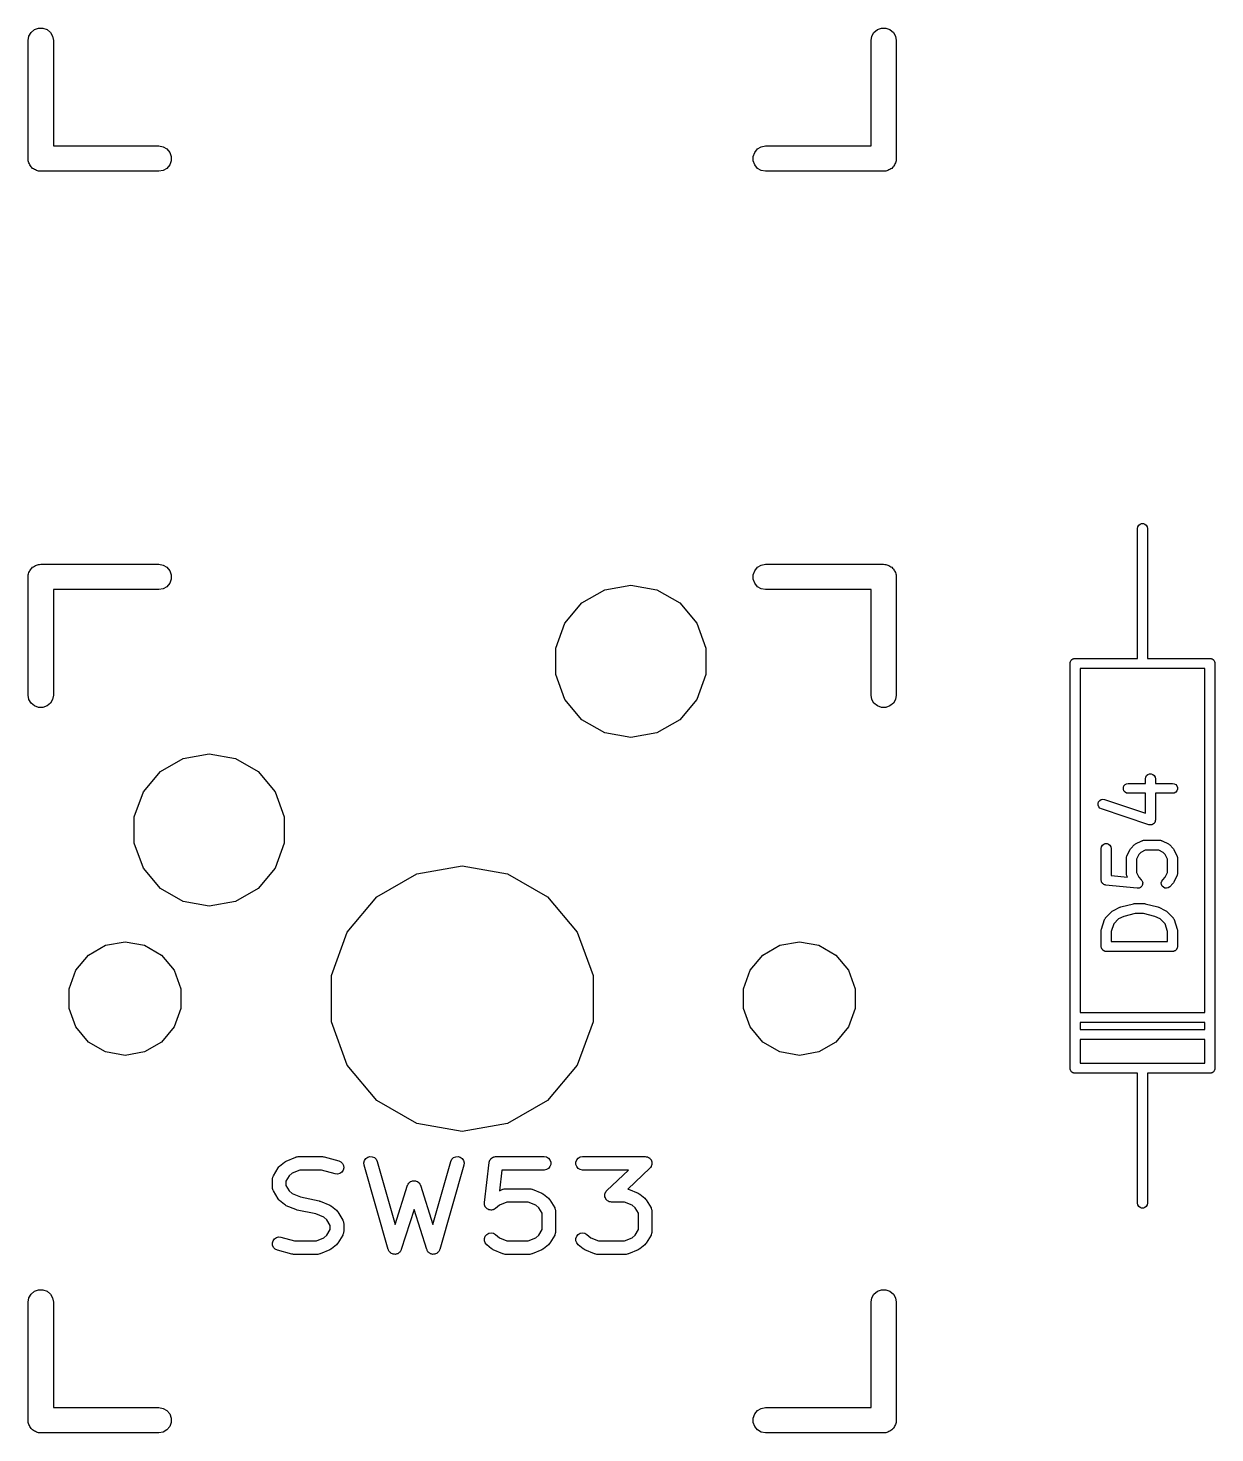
# Model space of a CAD drawing. Extents: x 30 to 168, y -145 to -27.
# Drawn here: x 76.21 to 94.09, y -142.54 to -121.38 of the extents above; entities that cross this region are included whole.
import ezdxf

# ---------------------------------------------------------------- set-up
doc = ezdxf.new("R2010")
doc.units = 0
doc.header["$MEASUREMENT"] = 0
doc.layers.add('BLACK', color=7, linetype='CONTINUOUS')

msp = doc.modelspace()

# ---------------------------------------------------------------- linework, layer by layer
at = {"layer": 'Black'}
for p, q in [((76.2541, -121.45), (76.3047, -121.407)), ((76.3047, -121.407), (76.3669, -121.384)), ((76.3669, -121.384), (76.4331, -121.384)), ((76.4331, -121.384), (76.4952, -121.407)), ((76.4952, -121.407), (76.5459, -121.45)), ((88.9541, -121.45), (89.0048, -121.407)), ((89.0048, -121.407), (89.0669, -121.384)), ((89.0669, -121.384), (89.1331, -121.384)), ((89.1331, -121.384), (89.1953, -121.407)), ((89.1953, -121.407), (89.2459, -121.45)), ((76.2095, -121.572), (76.221, -121.507)), ((76.2095, -123.35), (76.2095, -121.572)), ((76.221, -121.507), (76.2541, -121.45)), ((76.5459, -121.45), (76.579, -121.507)), ((76.579, -121.507), (76.5905, -121.572)), ((76.5905, -121.572), (76.5905, -123.159)), ((88.9095, -121.572), (88.921, -121.507)), ((88.9095, -123.159), (88.9095, -121.572)), ((88.921, -121.507), (88.9541, -121.45)), ((89.2459, -121.45), (89.279, -121.507)), ((89.279, -121.507), (89.2905, -121.572)), ((89.2905, -121.572), (89.2905, -123.35)), ((76.5905, -123.159), (78.178, -123.159)), ((78.178, -123.159), (78.2432, -123.171)), ((78.2432, -123.171), (78.3005, -123.204)), ((78.3005, -123.204), (78.343, -123.255)), ((78.343, -123.255), (78.3656, -123.317)), ((78.3656, -123.317), (78.3656, -123.383)), ((87.1344, -123.317), (87.157, -123.255)), ((87.1344, -123.383), (87.1344, -123.317)), ((87.157, -123.255), (87.1995, -123.204)), ((87.1995, -123.204), (87.2568, -123.171)), ((87.2568, -123.171), (87.322, -123.159)), ((87.322, -123.159), (88.9095, -123.159)), ((76.2124, -123.366), (76.2095, -123.35)), ((76.2124, -123.383), (76.2124, -123.366)), ((76.2181, -123.399), (76.2124, -123.383)), ((76.221, -123.415), (76.2181, -123.399)), ((76.2293, -123.43), (76.221, -123.415)), ((76.235, -123.445), (76.2293, -123.43)), ((76.2457, -123.458), (76.235, -123.445)), ((76.2541, -123.472), (76.2457, -123.458)), ((76.2668, -123.483), (76.2541, -123.472)), ((76.2775, -123.496), (76.2668, -123.483)), ((76.292, -123.504), (76.2775, -123.496)), ((76.3047, -123.515), (76.292, -123.504)), ((76.3204, -123.521), (76.3047, -123.515)), ((76.3348, -123.529), (76.3204, -123.521)), ((76.3513, -123.532), (76.3348, -123.529)), ((76.3669, -123.538), (76.3513, -123.532)), ((76.3836, -123.538), (76.3669, -123.538)), ((76.4, -123.54), (76.3836, -123.538)), ((78.178, -123.54), (76.4, -123.54)), ((78.2432, -123.529), (78.178, -123.54)), ((78.3005, -123.496), (78.2432, -123.529)), ((78.343, -123.445), (78.3005, -123.496)), ((78.3656, -123.383), (78.343, -123.445)), ((87.157, -123.445), (87.1344, -123.383)), ((87.1995, -123.496), (87.157, -123.445)), ((87.2568, -123.529), (87.1995, -123.496)), ((87.322, -123.54), (87.2568, -123.529)), ((89.1, -123.54), (87.322, -123.54)), ((89.1164, -123.538), (89.1, -123.54)), ((89.1331, -123.538), (89.1164, -123.538)), ((89.1487, -123.532), (89.1331, -123.538)), ((89.1652, -123.529), (89.1487, -123.532)), ((89.1796, -123.521), (89.1652, -123.529)), ((89.1953, -123.515), (89.1796, -123.521)), ((89.208, -123.504), (89.1953, -123.515)), ((89.2225, -123.496), (89.208, -123.504)), ((89.2332, -123.483), (89.2225, -123.496)), ((89.2459, -123.472), (89.2332, -123.483)), ((89.2543, -123.458), (89.2459, -123.472)), ((89.265, -123.445), (89.2543, -123.458)), ((89.2707, -123.43), (89.265, -123.445)), ((89.279, -123.415), (89.2707, -123.43)), ((89.2819, -123.399), (89.279, -123.415)), ((89.2876, -123.383), (89.2819, -123.399)), ((89.2905, -123.35), (89.2876, -123.366)), ((89.2876, -123.366), (89.2876, -123.383)), ((92.925, -128.92), (92.9295, -128.894)), ((92.925, -130.19), (92.925, -128.92)), ((92.9295, -128.894), (92.9425, -128.872)), ((92.9425, -128.872), (92.9625, -128.855)), ((92.9625, -128.855), (92.987, -128.846)), ((92.987, -128.846), (93.013, -128.846)), ((93.013, -128.846), (93.0375, -128.855)), ((93.0375, -128.855), (93.0575, -128.872)), ((93.0575, -128.872), (93.0705, -128.894)), ((93.0705, -128.894), (93.075, -128.92)), ((93.075, -128.92), (93.075, -130.19)), ((76.3204, -129.479), (76.3348, -129.471)), ((76.3348, -129.471), (76.3513, -129.468)), ((76.3513, -129.468), (76.3669, -129.462)), ((76.3669, -129.462), (76.3836, -129.462)), ((76.3836, -129.462), (76.4, -129.459)), ((76.4, -129.459), (78.178, -129.459)), ((78.178, -129.459), (78.2432, -129.471)), ((78.2432, -129.471), (78.3005, -129.504)), ((87.1995, -129.504), (87.2568, -129.471)), ((87.2568, -129.471), (87.322, -129.459)), ((87.322, -129.459), (89.1, -129.459)), ((89.1, -129.459), (89.1164, -129.462)), ((89.1164, -129.462), (89.1331, -129.462)), ((89.1331, -129.462), (89.1487, -129.468)), ((89.1487, -129.468), (89.1652, -129.471)), ((89.1652, -129.471), (89.1796, -129.479)), ((76.2095, -129.65), (76.2124, -129.634)), ((76.2095, -131.428), (76.2095, -129.65)), ((76.2124, -129.617), (76.2181, -129.601)), ((76.2124, -129.634), (76.2124, -129.617)), ((76.2181, -129.601), (76.221, -129.585)), ((76.221, -129.585), (76.2293, -129.57)), ((76.2293, -129.57), (76.235, -129.555)), ((76.235, -129.555), (76.2457, -129.542)), ((76.2457, -129.542), (76.2541, -129.528)), ((76.2541, -129.528), (76.2668, -129.517)), ((76.2668, -129.517), (76.2775, -129.504)), ((76.2775, -129.504), (76.292, -129.496)), ((76.292, -129.496), (76.3047, -129.485)), ((76.3047, -129.485), (76.3204, -129.479)), ((78.3005, -129.504), (78.343, -129.555)), ((78.343, -129.555), (78.3656, -129.617)), ((78.3656, -129.683), (78.343, -129.745)), ((78.3656, -129.617), (78.3656, -129.683)), ((87.1344, -129.617), (87.157, -129.555)), ((87.1344, -129.683), (87.1344, -129.617)), ((87.157, -129.745), (87.1344, -129.683)), ((87.157, -129.555), (87.1995, -129.504)), ((89.1796, -129.479), (89.1953, -129.485)), ((89.1953, -129.485), (89.208, -129.496)), ((89.208, -129.496), (89.2225, -129.504)), ((89.2225, -129.504), (89.2332, -129.517)), ((89.2332, -129.517), (89.2459, -129.528)), ((89.2459, -129.528), (89.2543, -129.542)), ((89.2543, -129.542), (89.265, -129.555)), ((89.265, -129.555), (89.2707, -129.57)), ((89.2707, -129.57), (89.279, -129.585)), ((89.279, -129.585), (89.2819, -129.601)), ((89.2819, -129.601), (89.2876, -129.617)), ((89.2876, -129.617), (89.2876, -129.634)), ((89.2876, -129.634), (89.2905, -129.65)), ((89.2905, -129.65), (89.2905, -131.428)), ((78.178, -129.84), (76.5905, -129.84)), ((76.5905, -129.84), (76.5905, -131.428)), ((78.2432, -129.829), (78.178, -129.84)), ((78.3005, -129.796), (78.2432, -129.829)), ((78.343, -129.745), (78.3005, -129.796)), ((84.5525, -130.041), (84.8976, -129.842)), ((84.8976, -129.842), (85.29, -129.773)), ((85.29, -129.773), (85.6824, -129.842)), ((85.6824, -129.842), (86.0275, -130.041)), ((87.1995, -129.796), (87.157, -129.745)), ((87.2568, -129.829), (87.1995, -129.796)), ((87.322, -129.84), (87.2568, -129.829)), ((88.9095, -129.84), (87.322, -129.84)), ((88.9095, -131.428), (88.9095, -129.84)), ((84.2964, -130.346), (84.5525, -130.041)), ((86.0275, -130.041), (86.2836, -130.346)), ((92.925, -130.877), (92.925, -130.19)), ((93.075, -130.19), (93.075, -130.877)), ((84.1601, -130.721), (84.2964, -130.346)), ((86.2836, -130.346), (86.4199, -130.721)), ((84.1601, -131.119), (84.1601, -130.721)), ((86.4199, -130.721), (86.4199, -131.119)), ((91.909, -130.952), (91.9101, -130.946)), ((91.909, -137.048), (91.909, -130.952)), ((91.9101, -130.939), (91.9124, -130.933)), ((91.9101, -130.946), (91.9101, -130.939)), ((91.9124, -130.933), (91.9135, -130.926)), ((91.9135, -130.926), (91.9168, -130.921)), ((91.9168, -130.921), (91.919, -130.915)), ((91.919, -130.915), (91.9233, -130.909)), ((91.9233, -130.909), (91.9265, -130.904)), ((91.9265, -130.904), (91.9316, -130.9)), ((91.9316, -130.9), (91.9358, -130.895)), ((91.9358, -130.895), (91.9415, -130.891)), ((91.9415, -130.891), (91.9465, -130.887)), ((91.9465, -130.887), (91.9527, -130.885)), ((91.9527, -130.885), (91.9583, -130.882)), ((91.9583, -130.882), (91.9648, -130.88)), ((91.9648, -130.88), (91.971, -130.878)), ((91.971, -130.878), (91.9775, -130.878)), ((91.9775, -130.878), (91.984, -130.877)), ((91.984, -130.877), (92.925, -130.877)), ((93.075, -130.877), (94.016, -130.877)), ((94.016, -130.877), (94.0225, -130.878)), ((94.0225, -130.878), (94.029, -130.878)), ((94.029, -130.878), (94.0352, -130.88)), ((94.0352, -130.88), (94.0417, -130.882)), ((94.0417, -130.882), (94.0473, -130.885)), ((94.0473, -130.885), (94.0535, -130.887)), ((94.0535, -130.887), (94.0585, -130.891)), ((94.0585, -130.891), (94.0642, -130.895)), ((94.0642, -130.895), (94.0684, -130.9)), ((94.0684, -130.9), (94.0735, -130.904)), ((94.0735, -130.904), (94.0767, -130.909)), ((94.0767, -130.909), (94.081, -130.915)), ((94.081, -130.915), (94.0832, -130.921)), ((94.0832, -130.921), (94.0865, -130.926)), ((94.0865, -130.926), (94.0876, -130.933)), ((94.0876, -130.933), (94.0899, -130.939)), ((94.0899, -130.939), (94.0899, -130.946)), ((94.0899, -130.946), (94.091, -130.952)), ((94.091, -130.952), (94.091, -137.048)), ((84.2964, -131.494), (84.1601, -131.119)), ((86.4199, -131.119), (86.2836, -131.494)), ((93, -131.027), (92.059, -131.027)), ((92.059, -131.027), (92.059, -136.211)), ((93.941, -131.027), (93, -131.027)), ((93.941, -136.211), (93.941, -131.027)), ((76.221, -131.493), (76.2095, -131.428)), ((76.2541, -131.55), (76.221, -131.493)), ((76.3047, -131.593), (76.2541, -131.55)), ((76.5459, -131.55), (76.4952, -131.593)), ((76.579, -131.493), (76.5459, -131.55)), ((76.5905, -131.428), (76.579, -131.493)), ((84.5525, -131.799), (84.2964, -131.494)), ((86.2836, -131.494), (86.0275, -131.799)), ((88.921, -131.493), (88.9095, -131.428)), ((88.9541, -131.55), (88.921, -131.493)), ((89.0048, -131.593), (88.9541, -131.55)), ((89.2459, -131.55), (89.1953, -131.593)), ((89.279, -131.493), (89.2459, -131.55)), ((89.2905, -131.428), (89.279, -131.493)), ((76.3669, -131.616), (76.3047, -131.593)), ((76.4331, -131.616), (76.3669, -131.616)), ((76.4952, -131.593), (76.4331, -131.616)), ((84.8976, -131.998), (84.5525, -131.799)), ((86.0275, -131.799), (85.6824, -131.998)), ((89.0669, -131.616), (89.0048, -131.593)), ((89.1331, -131.616), (89.0669, -131.616)), ((89.1953, -131.593), (89.1331, -131.616)), ((85.29, -132.067), (84.8976, -131.998)), ((85.6824, -131.998), (85.29, -132.067)), ((78.2025, -132.581), (78.5476, -132.382)), ((78.5476, -132.382), (78.94, -132.313)), ((78.94, -132.313), (79.3324, -132.382)), ((79.3324, -132.382), (79.6775, -132.581)), ((77.9464, -132.886), (78.2025, -132.581)), ((79.6775, -132.581), (79.9336, -132.886)), ((93.0486, -132.665), (93.0616, -132.642)), ((93.0616, -132.642), (93.0815, -132.626)), ((93.0815, -132.626), (93.106, -132.617)), ((93.106, -132.617), (93.1321, -132.617)), ((93.1321, -132.617), (93.1565, -132.626)), ((93.1565, -132.626), (93.1765, -132.642)), ((93.1765, -132.642), (93.1895, -132.665)), ((92.7119, -132.82), (92.7208, -132.796)), ((92.7119, -132.846), (92.7119, -132.82)), ((92.7208, -132.871), (92.7119, -132.846)), ((92.7208, -132.796), (92.7375, -132.776)), ((92.7375, -132.776), (92.7601, -132.763)), ((92.7601, -132.763), (92.7857, -132.758)), ((92.7857, -132.758), (93.044, -132.758)), ((93.044, -132.69), (93.0486, -132.665)), ((93.044, -132.758), (93.044, -132.69)), ((93.1895, -132.665), (93.194, -132.69)), ((93.194, -132.69), (93.194, -132.758)), ((93.194, -132.758), (93.4524, -132.758)), ((93.4524, -132.758), (93.478, -132.763)), ((93.478, -132.763), (93.5006, -132.776)), ((93.5006, -132.776), (93.5173, -132.796)), ((93.5173, -132.796), (93.5262, -132.82)), ((93.5262, -132.846), (93.5173, -132.871)), ((93.5262, -132.82), (93.5262, -132.846)), ((77.8101, -133.261), (77.9464, -132.886)), ((79.9336, -132.886), (80.0699, -133.261)), ((92.3306, -133.06), (92.3388, -133.036)), ((92.3313, -133.086), (92.3306, -133.06)), ((92.3388, -133.036), (92.355, -133.015)), ((92.355, -133.015), (92.3772, -133.002)), ((92.3772, -133.002), (92.4027, -132.996)), ((92.4027, -132.996), (92.4285, -133)), ((92.4285, -133), (93.044, -133.205)), ((92.7375, -132.891), (92.7208, -132.871)), ((92.7601, -132.904), (92.7375, -132.891)), ((92.7857, -132.908), (92.7601, -132.904)), ((93.044, -132.908), (92.7857, -132.908)), ((93.044, -133.205), (93.044, -132.908)), ((93.4524, -132.908), (93.194, -132.908)), ((93.194, -132.908), (93.194, -133.31)), ((93.478, -132.904), (93.4524, -132.908)), ((93.5006, -132.891), (93.478, -132.904)), ((93.5173, -132.871), (93.5006, -132.891)), ((77.8101, -133.659), (77.8101, -133.261)), ((80.0699, -133.261), (80.0699, -133.659)), ((92.3409, -133.111), (92.3313, -133.086)), ((92.3581, -133.13), (92.3409, -133.111)), ((92.381, -133.143), (92.3581, -133.13)), ((93.0953, -133.381), (92.381, -133.143)), ((93.1008, -133.381), (93.0953, -133.381)), ((93.106, -133.383), (93.1008, -133.381)), ((93.1136, -133.383), (93.106, -133.383)), ((93.1211, -133.384), (93.1136, -133.383)), ((93.1265, -133.383), (93.1211, -133.384)), ((93.1321, -133.383), (93.1265, -133.383)), ((93.1392, -133.381), (93.1321, -133.383)), ((93.1466, -133.379), (93.1392, -133.381)), ((93.1513, -133.376), (93.1466, -133.379)), ((93.1565, -133.374), (93.1513, -133.376)), ((93.1624, -133.37), (93.1565, -133.374)), ((93.1688, -133.366), (93.1624, -133.37)), ((93.1723, -133.361), (93.1688, -133.366)), ((93.1765, -133.358), (93.1723, -133.361)), ((93.1803, -133.351), (93.1765, -133.358)), ((93.185, -133.345), (93.1803, -133.351)), ((93.1868, -133.34), (93.185, -133.345)), ((93.1895, -133.335), (93.1868, -133.34)), ((93.1908, -133.328), (93.1895, -133.335)), ((93.1932, -133.321), (93.1908, -133.328)), ((93.194, -133.31), (93.1931, -133.315)), ((93.1931, -133.315), (93.1932, -133.321)), ((77.9464, -134.034), (77.8101, -133.659)), ((80.0699, -133.659), (79.9336, -134.034)), ((92.3819, -133.712), (92.3949, -133.69)), ((92.3949, -133.69), (92.4149, -133.673)), ((92.4149, -133.673), (92.4394, -133.664)), ((92.4394, -133.664), (92.4654, -133.664)), ((92.4654, -133.664), (92.4899, -133.673)), ((92.4899, -133.673), (92.5098, -133.69)), ((92.5098, -133.69), (92.5229, -133.712)), ((92.8279, -133.733), (92.8755, -133.685)), ((92.8755, -133.685), (92.8854, -133.678)), ((92.8854, -133.678), (92.895, -133.671)), ((92.895, -133.671), (92.9903, -133.623)), ((92.9903, -133.623), (92.9944, -133.622)), ((92.9944, -133.622), (92.9982, -133.62)), ((92.9982, -133.62), (93.0068, -133.618)), ((93.0068, -133.618), (93.0152, -133.616)), ((93.0152, -133.616), (93.0196, -133.616)), ((93.0196, -133.616), (93.0238, -133.615)), ((93.0238, -133.615), (93.2619, -133.615)), ((93.2619, -133.615), (93.2662, -133.616)), ((93.2662, -133.616), (93.2705, -133.616)), ((93.2705, -133.616), (93.2789, -133.618)), ((93.2789, -133.618), (93.2876, -133.62)), ((93.2876, -133.62), (93.2913, -133.622)), ((93.2913, -133.622), (93.2954, -133.623)), ((93.2954, -133.623), (93.3907, -133.671)), ((93.3907, -133.671), (93.4003, -133.678)), ((93.4003, -133.678), (93.4102, -133.685)), ((93.4102, -133.685), (93.4578, -133.733)), ((92.3774, -133.738), (92.3819, -133.712)), ((92.3774, -134.214), (92.3774, -133.738)), ((92.5229, -133.712), (92.5274, -133.738)), ((92.5274, -133.738), (92.5274, -134.146)), ((92.7583, -133.881), (92.7591, -133.877)), ((92.7583, -134.119), (92.7583, -133.881)), ((92.7588, -133.872), (92.7613, -133.864)), ((92.7591, -133.877), (92.7588, -133.872)), ((92.7613, -133.864), (92.7629, -133.855)), ((92.7629, -133.855), (92.765, -133.852)), ((92.765, -133.852), (92.7663, -133.847)), ((92.7663, -133.847), (92.8139, -133.752)), ((92.8139, -133.752), (92.821, -133.743)), ((92.821, -133.743), (92.8279, -133.733)), ((92.9426, -133.83), (92.9083, -133.899)), ((92.9083, -133.899), (92.9083, -134.101)), ((92.973, -133.8), (92.9426, -133.83)), ((93.0415, -133.765), (92.973, -133.8)), ((93.2442, -133.765), (93.0415, -133.765)), ((93.3127, -133.8), (93.2442, -133.765)), ((93.3431, -133.83), (93.3127, -133.8)), ((93.3774, -133.899), (93.3431, -133.83)), ((93.3774, -134.101), (93.3774, -133.899)), ((93.4578, -133.733), (93.4647, -133.743)), ((93.4647, -133.743), (93.4718, -133.752)), ((93.4718, -133.752), (93.5195, -133.847)), ((93.5195, -133.847), (93.5207, -133.852)), ((93.5207, -133.852), (93.5229, -133.855)), ((93.5229, -133.855), (93.5244, -133.864)), ((93.5244, -133.864), (93.5269, -133.872)), ((93.5269, -133.872), (93.5266, -133.877)), ((93.5266, -133.877), (93.5274, -133.881)), ((93.5274, -133.881), (93.5274, -134.119)), ((78.2025, -134.339), (77.9464, -134.034)), ((79.9336, -134.034), (79.6775, -134.339)), ((81.4634, -134.467), (82.0654, -134.119)), ((82.0654, -134.119), (82.75, -133.998)), ((82.75, -133.998), (83.4346, -134.119)), ((83.4346, -134.119), (84.0365, -134.467)), ((92.7591, -134.123), (92.7583, -134.119)), ((92.7588, -134.128), (92.7591, -134.123)), ((92.7613, -134.136), (92.7588, -134.128)), ((92.9083, -134.101), (92.9426, -134.17)), ((93.3431, -134.17), (93.3774, -134.101)), ((93.5269, -134.128), (93.5244, -134.136)), ((93.5274, -134.119), (93.5266, -134.123)), ((93.5266, -134.123), (93.5269, -134.128)), ((78.5476, -134.538), (78.2025, -134.339)), ((79.6775, -134.339), (79.3324, -134.538)), ((92.3779, -134.217), (92.3774, -134.214)), ((92.3776, -134.22), (92.3779, -134.217)), ((92.3801, -134.23), (92.3776, -134.22)), ((92.3819, -134.24), (92.3801, -134.23)), ((92.3833, -134.242), (92.3819, -134.24)), ((92.384, -134.245), (92.3833, -134.242)), ((92.3898, -134.254), (92.384, -134.245)), ((92.3949, -134.262), (92.3898, -134.254)), ((92.3971, -134.264), (92.3949, -134.262)), ((92.3987, -134.267), (92.3971, -134.264)), ((92.407, -134.273), (92.3987, -134.267)), ((92.4149, -134.279), (92.407, -134.273)), ((92.4175, -134.28), (92.4149, -134.279)), ((92.4198, -134.282), (92.4175, -134.28)), ((92.4297, -134.285), (92.4198, -134.282)), ((92.4394, -134.288), (92.4297, -134.285)), ((92.4422, -134.288), (92.4394, -134.288)), ((92.4449, -134.289), (92.4422, -134.288)), ((92.9211, -134.337), (92.4449, -134.289)), ((92.5274, -134.146), (92.7756, -134.171)), ((92.7629, -134.145), (92.7613, -134.136)), ((92.765, -134.148), (92.7629, -134.145)), ((92.7663, -134.153), (92.765, -134.148)), ((92.7756, -134.171), (92.7663, -134.153)), ((92.9216, -134.336), (92.9211, -134.337)), ((92.922, -134.337), (92.9216, -134.336)), ((92.9345, -134.336), (92.922, -134.337)), ((92.9471, -134.335), (92.9345, -134.336)), ((92.9426, -134.17), (92.9816, -134.209)), ((92.9475, -134.334), (92.9471, -134.335)), ((92.948, -134.334), (92.9475, -134.334)), ((92.9594, -134.329), (92.948, -134.334)), ((92.9708, -134.324), (92.9594, -134.329)), ((92.9712, -134.324), (92.9708, -134.324)), ((92.9716, -134.323), (92.9712, -134.324)), ((92.9805, -134.314), (92.9716, -134.323)), ((92.9895, -134.306), (92.9805, -134.314)), ((92.9816, -134.209), (92.9819, -134.209)), ((92.9819, -134.209), (92.9823, -134.21)), ((92.9823, -134.21), (92.9893, -134.22)), ((92.9893, -134.22), (92.9965, -134.23)), ((92.9897, -134.305), (92.9895, -134.306)), ((92.99, -134.305), (92.9897, -134.305)), ((92.9953, -134.294), (92.99, -134.305)), ((93.0008, -134.282), (92.9953, -134.294)), ((92.9965, -134.23), (92.9967, -134.231)), ((92.9967, -134.231), (92.9969, -134.231)), ((92.9969, -134.231), (93, -134.243)), ((93, -134.243), (93.0033, -134.255)), ((93.001, -134.281), (93.0008, -134.282)), ((93.0008, -134.282), (93.0008, -134.282)), ((93.0021, -134.269), (93.001, -134.281)), ((93.0034, -134.256), (93.0021, -134.269)), ((93.0033, -134.255), (93.0032, -134.256)), ((93.0032, -134.256), (93.0034, -134.256)), ((93.2824, -134.255), (93.2892, -134.23)), ((93.2847, -134.281), (93.2824, -134.255)), ((93.2957, -134.305), (93.2847, -134.281)), ((93.2892, -134.23), (93.3041, -134.209)), ((93.3141, -134.323), (93.2957, -134.305)), ((93.3041, -134.209), (93.3431, -134.17)), ((93.3377, -134.334), (93.3141, -134.323)), ((93.3637, -134.337), (93.3377, -134.334)), ((93.3888, -134.33), (93.3637, -134.337)), ((93.4102, -134.315), (93.3888, -134.33)), ((93.4578, -134.267), (93.4102, -134.315)), ((93.4647, -134.257), (93.4578, -134.267)), ((93.4718, -134.248), (93.4647, -134.257)), ((93.5195, -134.153), (93.4718, -134.248)), ((93.5207, -134.148), (93.5195, -134.153)), ((93.5229, -134.145), (93.5207, -134.148)), ((93.5244, -134.136), (93.5229, -134.145)), ((78.94, -134.607), (78.5476, -134.538)), ((79.3324, -134.538), (78.94, -134.607)), ((81.0166, -134.999), (81.4634, -134.467)), ((84.0365, -134.467), (84.4834, -134.999)), ((92.447, -134.78), (92.5422, -134.685)), ((92.5422, -134.685), (92.552, -134.678)), ((92.552, -134.678), (92.5617, -134.671)), ((92.5617, -134.671), (92.6569, -134.623)), ((92.7167, -134.761), (92.6397, -134.8)), ((92.6569, -134.623), (92.6648, -134.621)), ((92.6648, -134.621), (92.6723, -134.618)), ((92.6723, -134.618), (92.8628, -134.57)), ((92.8902, -134.718), (92.7167, -134.761)), ((92.8628, -134.57), (92.8719, -134.569)), ((92.8719, -134.569), (92.881, -134.568)), ((92.881, -134.568), (93.0238, -134.568)), ((93.0146, -134.718), (92.8902, -134.718)), ((93.1881, -134.761), (93.0146, -134.718)), ((93.0238, -134.568), (93.0328, -134.569)), ((93.0328, -134.569), (93.042, -134.57)), ((93.042, -134.57), (93.2325, -134.618)), ((93.2651, -134.8), (93.1881, -134.761)), ((93.2325, -134.618), (93.24, -134.621)), ((93.24, -134.621), (93.2478, -134.623)), ((93.2478, -134.623), (93.3431, -134.671)), ((93.3431, -134.671), (93.3527, -134.678)), ((93.3527, -134.678), (93.3626, -134.685)), ((93.3626, -134.685), (93.4578, -134.78)), ((92.3774, -134.976), (92.3795, -134.964)), ((92.3795, -134.964), (92.3812, -134.952)), ((92.3812, -134.952), (92.4288, -134.81)), ((92.4288, -134.81), (92.4309, -134.806)), ((92.4309, -134.806), (92.432, -134.802)), ((92.432, -134.802), (92.4371, -134.794)), ((92.4371, -134.794), (92.4413, -134.787)), ((92.4413, -134.787), (92.4445, -134.784)), ((92.4445, -134.784), (92.447, -134.78)), ((92.5656, -134.874), (92.5274, -134.988)), ((92.6397, -134.8), (92.5656, -134.874)), ((93.3392, -134.874), (93.2651, -134.8)), ((93.3774, -134.988), (93.3392, -134.874)), ((93.4578, -134.78), (93.4603, -134.784)), ((93.4603, -134.784), (93.4635, -134.787)), ((93.4635, -134.787), (93.4677, -134.794)), ((93.4677, -134.794), (93.4727, -134.802)), ((93.4727, -134.802), (93.4739, -134.806)), ((93.4739, -134.806), (93.4759, -134.81)), ((93.4759, -134.81), (93.5235, -134.952)), ((93.5235, -134.952), (93.5253, -134.964)), ((93.5253, -134.964), (93.5274, -134.976)), ((77.3779, -135.197), (77.67, -135.146)), ((77.67, -135.146), (77.9621, -135.197)), ((80.7789, -135.652), (81.0166, -134.999)), ((84.4834, -134.999), (84.7211, -135.652)), ((87.5379, -135.197), (87.83, -135.146)), ((87.83, -135.146), (88.1221, -135.197)), ((92.3774, -135.214), (92.3774, -134.976)), ((92.5274, -134.988), (92.5274, -135.139)), ((92.5274, -135.139), (93.3774, -135.139)), ((93.3774, -135.139), (93.3774, -134.988)), ((93.5274, -134.976), (93.5274, -135.214)), ((76.9303, -135.573), (77.121, -135.346)), ((77.121, -135.346), (77.3779, -135.197)), ((77.9621, -135.197), (78.219, -135.346)), ((78.219, -135.346), (78.4097, -135.573)), ((87.0903, -135.573), (87.281, -135.346)), ((87.281, -135.346), (87.5379, -135.197)), ((88.1221, -135.197), (88.379, -135.346)), ((88.379, -135.346), (88.5697, -135.573)), ((92.3785, -135.221), (92.3774, -135.214)), ((92.3785, -135.227), (92.3785, -135.221)), ((92.3808, -135.233), (92.3785, -135.227)), ((92.3819, -135.24), (92.3808, -135.233)), ((92.3852, -135.246), (92.3819, -135.24)), ((92.3874, -135.252), (92.3852, -135.246)), ((92.3916, -135.257), (92.3874, -135.252)), ((92.3949, -135.262), (92.3916, -135.257)), ((92.4, -135.267), (92.3949, -135.262)), ((92.4042, -135.272), (92.4, -135.267)), ((92.4099, -135.275), (92.4042, -135.272)), ((92.4149, -135.279), (92.4099, -135.275)), ((92.421, -135.281), (92.4149, -135.279)), ((92.4267, -135.285), (92.421, -135.281)), ((92.4332, -135.286), (92.4267, -135.285)), ((92.4394, -135.288), (92.4332, -135.286)), ((92.4459, -135.288), (92.4394, -135.288)), ((92.4524, -135.289), (92.4459, -135.288)), ((93.4524, -135.289), (92.4524, -135.289)), ((93.4588, -135.288), (93.4524, -135.289)), ((93.4654, -135.288), (93.4588, -135.288)), ((93.4716, -135.286), (93.4654, -135.288)), ((93.478, -135.285), (93.4716, -135.286)), ((93.4837, -135.281), (93.478, -135.285)), ((93.4899, -135.279), (93.4837, -135.281)), ((93.4949, -135.275), (93.4899, -135.279)), ((93.5006, -135.272), (93.4949, -135.275)), ((93.5048, -135.267), (93.5006, -135.272)), ((93.5098, -135.262), (93.5048, -135.267)), ((93.5131, -135.257), (93.5098, -135.262)), ((93.5173, -135.252), (93.5131, -135.257)), ((93.5196, -135.246), (93.5173, -135.252)), ((93.5229, -135.24), (93.5196, -135.246)), ((93.524, -135.233), (93.5229, -135.24)), ((93.5262, -135.227), (93.524, -135.233)), ((93.5274, -135.214), (93.5262, -135.221)), ((93.5262, -135.221), (93.5262, -135.227)), ((76.8288, -135.852), (76.9303, -135.573)), ((78.4097, -135.573), (78.5112, -135.852)), ((86.9888, -135.852), (87.0903, -135.573)), ((88.5697, -135.573), (88.6712, -135.852)), ((80.7789, -136.348), (80.7789, -135.652)), ((84.7211, -135.652), (84.7211, -136.348)), ((76.8288, -136.148), (76.8288, -135.852)), ((78.5112, -135.852), (78.5112, -136.148)), ((86.9888, -136.148), (86.9888, -135.852)), ((88.6712, -135.852), (88.6712, -136.148)), ((76.9303, -136.427), (76.8288, -136.148)), ((78.5112, -136.148), (78.4097, -136.427)), ((87.0903, -136.427), (86.9888, -136.148)), ((88.6712, -136.148), (88.5697, -136.427)), ((92.059, -136.211), (93.941, -136.211)), ((77.121, -136.654), (76.9303, -136.427)), ((78.4097, -136.427), (78.219, -136.654)), ((81.0166, -137.001), (80.7789, -136.348)), ((84.7211, -136.348), (84.4834, -137.001)), ((87.281, -136.654), (87.0903, -136.427)), ((88.5697, -136.427), (88.379, -136.654)), ((92.059, -136.361), (92.059, -136.465)), ((93.941, -136.361), (92.059, -136.361)), ((93.941, -136.465), (93.941, -136.361)), ((77.3779, -136.803), (77.121, -136.654)), ((78.219, -136.654), (77.9621, -136.803)), ((87.5379, -136.803), (87.281, -136.654)), ((88.379, -136.654), (88.1221, -136.803)), ((92.059, -136.465), (93.941, -136.465)), ((93.941, -136.615), (92.059, -136.615)), ((92.059, -136.615), (92.059, -136.973)), ((93.941, -136.973), (93.941, -136.615)), ((77.67, -136.854), (77.3779, -136.803)), ((77.9621, -136.803), (77.67, -136.854)), ((87.83, -136.854), (87.5379, -136.803)), ((88.1221, -136.803), (87.83, -136.854)), ((81.4634, -137.533), (81.0166, -137.001)), ((84.4834, -137.001), (84.0365, -137.533)), ((91.9101, -137.054), (91.909, -137.048)), ((91.9101, -137.061), (91.9101, -137.054)), ((91.9124, -137.067), (91.9101, -137.061)), ((91.9135, -137.074), (91.9124, -137.067)), ((91.9168, -137.079), (91.9135, -137.074)), ((91.919, -137.085), (91.9168, -137.079)), ((91.9233, -137.091), (91.919, -137.085)), ((92.059, -136.973), (93, -136.973)), ((93, -136.973), (93.941, -136.973)), ((94.081, -137.085), (94.0767, -137.091)), ((94.0832, -137.079), (94.081, -137.085)), ((94.0865, -137.074), (94.0832, -137.079)), ((94.0876, -137.067), (94.0865, -137.074)), ((94.0899, -137.061), (94.0876, -137.067)), ((94.091, -137.048), (94.0899, -137.054)), ((94.0899, -137.054), (94.0899, -137.061)), ((91.9265, -137.096), (91.9233, -137.091)), ((91.9316, -137.1), (91.9265, -137.096)), ((91.9358, -137.105), (91.9316, -137.1)), ((91.9415, -137.109), (91.9358, -137.105)), ((91.9465, -137.113), (91.9415, -137.109)), ((91.9527, -137.115), (91.9465, -137.113)), ((91.9583, -137.118), (91.9527, -137.115)), ((91.9648, -137.12), (91.9583, -137.118)), ((91.971, -137.122), (91.9648, -137.12)), ((91.9775, -137.122), (91.971, -137.122)), ((91.984, -137.123), (91.9775, -137.122)), ((92.925, -137.123), (91.984, -137.123)), ((92.925, -137.81), (92.925, -137.123)), ((94.016, -137.123), (93.075, -137.123)), ((93.075, -137.123), (93.075, -137.81)), ((94.0225, -137.122), (94.016, -137.123)), ((94.029, -137.122), (94.0225, -137.122)), ((94.0352, -137.12), (94.029, -137.122)), ((94.0417, -137.118), (94.0352, -137.12)), ((94.0473, -137.115), (94.0417, -137.118)), ((94.0535, -137.113), (94.0473, -137.115)), ((94.0585, -137.109), (94.0535, -137.113)), ((94.0642, -137.105), (94.0585, -137.109)), ((94.0684, -137.1), (94.0642, -137.105)), ((94.0735, -137.096), (94.0684, -137.1)), ((94.0767, -137.091), (94.0735, -137.096)), ((82.0654, -137.881), (81.4634, -137.533)), ((84.0365, -137.533), (83.4346, -137.881)), ((82.75, -138.002), (82.0654, -137.881)), ((83.4346, -137.881), (82.75, -138.002)), ((92.925, -139.08), (92.925, -137.81)), ((93.075, -137.81), (93.075, -139.08)), ((79.9052, -138.669), (79.9777, -138.548)), ((79.9777, -138.548), (79.9888, -138.535)), ((79.9888, -138.535), (79.9998, -138.522)), ((79.9998, -138.522), (80.0724, -138.462)), ((80.0724, -138.462), (80.0856, -138.454)), ((80.0856, -138.454), (80.0984, -138.446)), ((80.0984, -138.446), (80.2435, -138.386)), ((80.2435, -138.386), (80.2458, -138.385)), ((80.2458, -138.385), (80.2478, -138.384)), ((80.2478, -138.384), (80.2629, -138.381)), ((80.2629, -138.381), (80.2779, -138.378)), ((80.2779, -138.378), (80.2803, -138.378)), ((80.2803, -138.378), (80.2826, -138.378)), ((80.2826, -138.378), (80.6454, -138.378)), ((80.6454, -138.378), (80.659, -138.38)), ((80.659, -138.38), (80.6726, -138.382)), ((80.6726, -138.382), (80.8903, -138.442)), ((80.8903, -138.442), (80.9222, -138.457)), ((80.9222, -138.457), (80.9469, -138.482)), ((80.9469, -138.482), (80.9615, -138.515)), ((80.9643, -138.55), (80.9548, -138.584)), ((80.9615, -138.515), (80.9643, -138.55)), ((81.2698, -138.472), (81.2784, -138.438)), ((81.2735, -138.507), (81.2698, -138.472)), ((81.6363, -139.777), (81.2735, -138.507)), ((81.2784, -138.438), (81.2981, -138.409)), ((81.2981, -138.409), (81.3267, -138.388)), ((81.3267, -138.388), (81.3606, -138.378)), ((81.3606, -138.378), (81.3958, -138.381)), ((81.3958, -138.381), (81.428, -138.395)), ((81.428, -138.395), (81.4534, -138.42)), ((81.4534, -138.42), (81.4688, -138.452)), ((81.4688, -138.452), (81.7395, -139.399)), ((82.3091, -139.399), (82.5797, -138.452)), ((82.7751, -138.507), (82.4123, -139.777)), ((82.5797, -138.452), (82.5952, -138.42)), ((82.5952, -138.42), (82.6205, -138.395)), ((82.6205, -138.395), (82.6528, -138.381)), ((82.6528, -138.381), (82.688, -138.378)), ((82.688, -138.378), (82.7219, -138.388)), ((82.7219, -138.388), (82.7504, -138.409)), ((82.7504, -138.409), (82.7702, -138.438)), ((82.7702, -138.438), (82.7788, -138.472)), ((82.7788, -138.472), (82.7751, -138.507)), ((83.0846, -139.072), (83.1571, -138.467)), ((83.1571, -138.467), (83.1579, -138.465)), ((83.1579, -138.462), (83.163, -138.448)), ((83.1579, -138.465), (83.1579, -138.462)), ((83.163, -138.448), (83.1673, -138.434)), ((83.1673, -138.434), (83.169, -138.431)), ((83.169, -138.431), (83.17, -138.429)), ((83.17, -138.429), (83.1796, -138.417)), ((83.1796, -138.417), (83.1885, -138.405)), ((83.1885, -138.405), (83.1909, -138.404)), ((83.1909, -138.404), (83.1927, -138.402)), ((83.1927, -138.402), (83.2056, -138.394)), ((83.2056, -138.394), (83.218, -138.386)), ((83.218, -138.386), (83.2208, -138.385)), ((83.2208, -138.385), (83.2233, -138.384)), ((83.2233, -138.384), (83.2379, -138.381)), ((83.2379, -138.381), (83.2524, -138.378)), ((83.2524, -138.378), (83.2552, -138.378)), ((83.2552, -138.378), (83.258, -138.378)), ((83.258, -138.378), (83.9837, -138.378)), ((83.9837, -138.378), (84.0185, -138.384)), ((84.0185, -138.384), (84.049, -138.402)), ((84.049, -138.557), (84.0185, -138.575)), ((84.049, -138.402), (84.0717, -138.429)), ((84.0717, -138.53), (84.049, -138.557)), ((84.0717, -138.429), (84.0838, -138.462)), ((84.0838, -138.497), (84.0717, -138.53)), ((84.0838, -138.462), (84.0838, -138.497)), ((84.4642, -138.462), (84.4763, -138.429)), ((84.4642, -138.497), (84.4642, -138.462)), ((84.4763, -138.53), (84.4642, -138.497)), ((84.4763, -138.429), (84.499, -138.402)), ((84.499, -138.557), (84.4763, -138.53)), ((84.499, -138.402), (84.5295, -138.384)), ((84.5295, -138.575), (84.499, -138.557)), ((84.5295, -138.384), (84.5643, -138.378)), ((84.5643, -138.378), (85.5077, -138.378)), ((85.5778, -138.553), (85.248, -138.867)), ((85.5077, -138.378), (85.522, -138.38)), ((85.522, -138.38), (85.5364, -138.382)), ((85.5364, -138.382), (85.5393, -138.383)), ((85.5393, -138.383), (85.5425, -138.384)), ((85.5425, -138.384), (85.555, -138.391)), ((85.555, -138.391), (85.568, -138.398)), ((85.568, -138.398), (85.5702, -138.4)), ((85.5702, -138.4), (85.573, -138.402)), ((85.573, -138.402), (85.5823, -138.413)), ((85.5864, -138.541), (85.5778, -138.553)), ((85.5823, -138.413), (85.5923, -138.423)), ((85.5957, -138.53), (85.5864, -138.541)), ((85.5923, -138.423), (85.5936, -138.426)), ((85.5936, -138.426), (85.5957, -138.429)), ((85.5957, -138.429), (85.6007, -138.442)), ((85.5968, -138.527), (85.5957, -138.53)), ((85.5987, -138.525), (85.5968, -138.527)), ((85.6028, -138.511), (85.5987, -138.525)), ((85.6007, -138.442), (85.6065, -138.456)), ((85.6078, -138.497), (85.6028, -138.511)), ((85.6065, -138.456), (85.6067, -138.459)), ((85.6067, -138.459), (85.6078, -138.462)), ((85.6078, -138.462), (85.6078, -138.476)), ((85.6078, -138.476), (85.6087, -138.491)), ((85.6087, -138.491), (85.6078, -138.494)), ((85.6078, -138.494), (85.6078, -138.497)), ((79.8907, -138.721), (79.8924, -138.712)), ((79.8907, -138.842), (79.8907, -138.721)), ((79.8924, -138.712), (79.8925, -138.702)), ((79.8925, -138.702), (79.8954, -138.695)), ((79.8954, -138.695), (79.8968, -138.687)), ((79.8968, -138.687), (79.9017, -138.678)), ((79.9017, -138.678), (79.9052, -138.669)), ((80.1431, -138.668), (80.0939, -138.75)), ((80.0939, -138.75), (80.0939, -138.814)), ((80.1907, -138.628), (80.1431, -138.668)), ((80.3029, -138.581), (80.1907, -138.628)), ((80.6316, -138.581), (80.3029, -138.581)), ((80.8359, -138.638), (80.6316, -138.581)), ((80.8711, -138.641), (80.8359, -138.638)), ((80.9052, -138.632), (80.8711, -138.641)), ((80.9343, -138.612), (80.9052, -138.632)), ((80.9548, -138.584), (80.9343, -138.612)), ((81.9376, -138.792), (81.9439, -138.78)), ((81.9439, -138.78), (81.9469, -138.777)), ((81.9469, -138.777), (81.9491, -138.774)), ((81.9491, -138.774), (81.9599, -138.766)), ((81.9599, -138.766), (81.9701, -138.756)), ((81.9701, -138.756), (81.9738, -138.755)), ((81.9738, -138.755), (81.977, -138.752)), ((81.977, -138.752), (81.99, -138.748)), ((81.99, -138.748), (82.0027, -138.743)), ((82.0027, -138.743), (82.0068, -138.743)), ((82.0068, -138.743), (82.0106, -138.742)), ((82.0106, -138.742), (82.0243, -138.742)), ((82.0243, -138.742), (82.038, -138.742)), ((82.038, -138.742), (82.0418, -138.743)), ((82.0418, -138.743), (82.0459, -138.743)), ((82.0459, -138.743), (82.0585, -138.748)), ((82.0585, -138.748), (82.0716, -138.752)), ((82.0716, -138.752), (82.0748, -138.755)), ((82.0748, -138.755), (82.0785, -138.756)), ((82.0785, -138.756), (82.0887, -138.766)), ((82.0887, -138.766), (82.0995, -138.774)), ((82.0995, -138.774), (82.1016, -138.777)), ((82.1016, -138.777), (82.1046, -138.78)), ((82.1046, -138.78), (82.111, -138.792)), ((83.3481, -138.581), (83.3109, -138.892)), ((83.9837, -138.581), (83.3481, -138.581)), ((84.0185, -138.575), (83.9837, -138.581)), ((84.5643, -138.581), (84.5295, -138.575)), ((85.2537, -138.581), (84.5643, -138.581)), ((84.9296, -138.89), (85.2537, -138.581)), ((79.8924, -138.852), (79.8907, -138.842)), ((79.8925, -138.862), (79.8924, -138.852)), ((79.8954, -138.869), (79.8925, -138.862)), ((79.8968, -138.877), (79.8954, -138.869)), ((79.9017, -138.886), (79.8968, -138.877)), ((79.9052, -138.895), (79.9017, -138.886)), ((79.9777, -139.016), (79.9052, -138.895)), ((80.0939, -138.814), (80.1431, -138.896)), ((80.1431, -138.896), (80.1907, -138.936)), ((80.1907, -138.936), (80.3127, -138.987)), ((80.3127, -138.987), (80.5936, -139.045)), ((81.7395, -139.399), (81.9275, -138.811)), ((81.9275, -138.811), (81.9294, -138.808)), ((81.9294, -138.808), (81.9303, -138.804)), ((81.9303, -138.804), (81.9376, -138.792)), ((82.111, -138.792), (82.1183, -138.804)), ((82.1183, -138.804), (82.1192, -138.808)), ((82.1192, -138.808), (82.1211, -138.811)), ((82.1211, -138.811), (82.3091, -139.399)), ((83.3109, -138.892), (83.3641, -138.87)), ((83.3641, -138.87), (83.3664, -138.869)), ((83.3664, -138.869), (83.3684, -138.868)), ((83.3684, -138.868), (83.3835, -138.865)), ((83.3835, -138.865), (83.3985, -138.862)), ((83.3985, -138.862), (83.4008, -138.862)), ((83.4008, -138.862), (83.4031, -138.862)), ((83.4031, -138.862), (83.766, -138.862)), ((83.766, -138.862), (83.7683, -138.862)), ((83.7683, -138.862), (83.7706, -138.862)), ((83.7706, -138.862), (83.7856, -138.865)), ((83.7856, -138.865), (83.8007, -138.868)), ((83.8007, -138.868), (83.8028, -138.869)), ((83.8028, -138.869), (83.8051, -138.87)), ((83.8051, -138.87), (83.9502, -138.93)), ((83.9502, -138.93), (83.963, -138.938)), ((83.963, -138.938), (83.9762, -138.946)), ((83.9762, -138.946), (84.0488, -139.006)), ((84.8987, -138.952), (84.8997, -138.949)), ((84.8997, -138.966), (84.8987, -138.952)), ((84.8997, -138.946), (84.9046, -138.932)), ((84.8997, -138.949), (84.8997, -138.946)), ((84.8997, -138.981), (84.8997, -138.966)), ((84.9008, -138.984), (84.8997, -138.981)), ((84.901, -138.987), (84.9008, -138.984)), ((84.9068, -139.001), (84.901, -138.987)), ((84.9046, -138.932), (84.9087, -138.918)), ((84.9087, -138.918), (84.9106, -138.916)), ((84.9106, -138.916), (84.9117, -138.913)), ((84.9117, -138.913), (84.921, -138.901)), ((84.921, -138.901), (84.9296, -138.89)), ((85.248, -138.867), (85.2522, -138.868)), ((85.2522, -138.868), (85.2542, -138.869)), ((85.2542, -138.869), (85.2565, -138.87)), ((85.2565, -138.87), (85.4016, -138.93)), ((85.4016, -138.93), (85.4144, -138.938)), ((85.4144, -138.938), (85.4276, -138.946)), ((85.4276, -138.946), (85.5002, -139.006)), ((79.9889, -139.028), (79.9777, -139.016)), ((79.9998, -139.041), (79.9889, -139.028)), ((80.0724, -139.102), (79.9998, -139.041)), ((80.0856, -139.109), (80.0724, -139.102)), ((80.0984, -139.118), (80.0856, -139.109)), ((80.2435, -139.178), (80.0984, -139.118)), ((80.2529, -139.18), (80.2435, -139.178)), ((80.2618, -139.184), (80.2529, -139.18)), ((80.5427, -139.242), (80.2618, -139.184)), ((80.5936, -139.045), (80.6025, -139.049)), ((80.6025, -139.049), (80.6119, -139.051)), ((80.6119, -139.051), (80.7571, -139.111)), ((80.7571, -139.111), (80.7699, -139.12)), ((80.7699, -139.12), (80.783, -139.127)), ((80.783, -139.127), (80.8556, -139.188)), ((80.8556, -139.188), (80.8666, -139.201)), ((80.8666, -139.201), (80.8777, -139.213)), ((82.0243, -139.176), (81.8308, -139.78)), ((82.2178, -139.78), (82.0243, -139.176)), ((83.0854, -139.087), (83.0846, -139.072)), ((83.0853, -139.102), (83.0854, -139.087)), ((83.0863, -139.104), (83.0853, -139.102)), ((83.0865, -139.107), (83.0863, -139.104)), ((83.0923, -139.121), (83.0865, -139.107)), ((83.0973, -139.135), (83.0923, -139.121)), ((83.0992, -139.137), (83.0973, -139.135)), ((83.1004, -139.14), (83.0992, -139.137)), ((83.1104, -139.151), (83.1004, -139.14)), ((83.1199, -139.162), (83.1104, -139.151)), ((83.1225, -139.163), (83.1199, -139.162)), ((83.1245, -139.166), (83.1225, -139.163)), ((83.1376, -139.172), (83.1245, -139.166)), ((83.1504, -139.18), (83.1376, -139.172)), ((83.1533, -139.18), (83.1504, -139.18)), ((83.156, -139.182), (83.1533, -139.18)), ((83.1706, -139.183), (83.156, -139.182)), ((83.1851, -139.186), (83.1706, -139.183)), ((83.188, -139.185), (83.1851, -139.186)), ((83.191, -139.186), (83.188, -139.185)), ((83.2053, -139.182), (83.191, -139.186)), ((83.2199, -139.18), (83.2053, -139.182)), ((83.2225, -139.178), (83.2199, -139.18)), ((83.2254, -139.178), (83.2225, -139.178)), ((83.2377, -139.17), (83.2254, -139.178)), ((83.2505, -139.162), (83.2377, -139.17)), ((83.3113, -139.112), (83.2505, -139.162)), ((83.4235, -139.065), (83.3113, -139.112)), ((83.7457, -139.065), (83.4235, -139.065)), ((83.8579, -139.112), (83.7457, -139.065)), ((83.9054, -139.151), (83.8579, -139.112)), ((83.9547, -139.233), (83.9054, -139.151)), ((84.0488, -139.006), (84.0597, -139.019)), ((84.0597, -139.019), (84.0708, -139.032)), ((84.0708, -139.032), (84.1434, -139.153)), ((84.1434, -139.153), (84.1469, -139.162)), ((84.1469, -139.162), (84.1518, -139.17)), ((84.1518, -139.17), (84.1532, -139.178)), ((84.1532, -139.178), (84.156, -139.186)), ((84.156, -139.186), (84.1562, -139.196)), ((84.1562, -139.196), (84.1579, -139.205)), ((84.1579, -139.205), (84.1579, -139.508)), ((84.9117, -139.014), (84.9068, -139.001)), ((84.9138, -139.017), (84.9117, -139.014)), ((84.9151, -139.02), (84.9138, -139.017)), ((84.9251, -139.03), (84.9151, -139.02)), ((84.9344, -139.041), (84.9251, -139.03)), ((84.9372, -139.043), (84.9344, -139.041)), ((84.9394, -139.045), (84.9372, -139.043)), ((84.9524, -139.052), (84.9394, -139.045)), ((84.965, -139.059), (84.9524, -139.052)), ((84.9681, -139.059), (84.965, -139.059)), ((84.971, -139.061), (84.9681, -139.059)), ((84.9854, -139.062), (84.971, -139.061)), ((84.9997, -139.065), (84.9854, -139.062)), ((85.1971, -139.065), (84.9997, -139.065)), ((85.3093, -139.112), (85.1971, -139.065)), ((85.3569, -139.151), (85.3093, -139.112)), ((85.4061, -139.233), (85.3569, -139.151)), ((85.5002, -139.006), (85.5111, -139.019)), ((85.5111, -139.019), (85.5223, -139.032)), ((85.5223, -139.032), (85.5948, -139.153)), ((85.5948, -139.153), (85.5983, -139.162)), ((85.5983, -139.162), (85.6032, -139.17)), ((85.6032, -139.17), (85.6046, -139.178)), ((85.6046, -139.178), (85.6075, -139.186)), ((85.6075, -139.186), (85.6076, -139.196)), ((85.6076, -139.196), (85.6093, -139.205)), ((85.6093, -139.205), (85.6093, -139.508)), ((92.9295, -139.106), (92.925, -139.08)), ((92.9425, -139.128), (92.9295, -139.106)), ((92.9625, -139.145), (92.9425, -139.128)), ((92.987, -139.154), (92.9625, -139.145)), ((93.013, -139.154), (92.987, -139.154)), ((93.0375, -139.145), (93.013, -139.154)), ((93.0575, -139.128), (93.0375, -139.145)), ((93.0705, -139.106), (93.0575, -139.128)), ((93.075, -139.08), (93.0705, -139.106)), ((80.6648, -139.293), (80.5427, -139.242)), ((80.7123, -139.333), (80.6648, -139.293)), ((80.7615, -139.415), (80.7123, -139.333)), ((80.7615, -139.479), (80.7615, -139.415)), ((80.8777, -139.213), (80.9503, -139.334)), ((80.9503, -139.334), (80.9537, -139.343)), ((80.9537, -139.343), (80.9586, -139.352)), ((80.9586, -139.352), (80.96, -139.36)), ((80.96, -139.36), (80.9629, -139.367)), ((80.9629, -139.367), (80.9631, -139.377)), ((80.9631, -139.377), (80.9647, -139.387)), ((80.9647, -139.387), (80.9647, -139.508)), ((83.9547, -139.479), (83.9547, -139.233)), ((85.4061, -139.479), (85.4061, -139.233)), ((79.9006, -139.645), (79.9211, -139.617)), ((79.9211, -139.617), (79.9502, -139.597)), ((79.9502, -139.597), (79.9844, -139.588)), ((79.9844, -139.588), (80.0195, -139.591)), ((80.0195, -139.591), (80.2238, -139.648)), ((80.5525, -139.648), (80.6648, -139.601)), ((80.6648, -139.601), (80.7123, -139.562)), ((80.7123, -139.562), (80.7615, -139.479)), ((80.9503, -139.56), (80.8777, -139.681)), ((80.9537, -139.551), (80.9503, -139.56)), ((80.9586, -139.542), (80.9537, -139.551)), ((80.96, -139.534), (80.9586, -139.542)), ((80.9629, -139.527), (80.96, -139.534)), ((80.9631, -139.517), (80.9629, -139.527)), ((80.9647, -139.508), (80.9631, -139.517)), ((83.0853, -139.611), (83.0973, -139.578)), ((83.0854, -139.647), (83.0853, -139.611)), ((83.0973, -139.578), (83.1199, -139.551)), ((83.1199, -139.551), (83.1504, -139.533)), ((83.1504, -139.533), (83.1851, -139.527)), ((83.1851, -139.527), (83.2199, -139.533)), ((83.2199, -139.533), (83.2505, -139.551)), ((83.2505, -139.551), (83.3112, -139.601)), ((83.3112, -139.601), (83.4235, -139.648)), ((83.7457, -139.648), (83.8579, -139.601)), ((83.8579, -139.601), (83.9054, -139.562)), ((83.9054, -139.562), (83.9547, -139.479)), ((84.1434, -139.56), (84.0708, -139.681)), ((84.1469, -139.551), (84.1434, -139.56)), ((84.1518, -139.542), (84.1469, -139.551)), ((84.1532, -139.534), (84.1518, -139.542)), ((84.156, -139.527), (84.1532, -139.534)), ((84.1562, -139.517), (84.156, -139.527)), ((84.1579, -139.508), (84.1562, -139.517)), ((84.4642, -139.611), (84.4761, -139.578)), ((84.4643, -139.647), (84.4642, -139.611)), ((84.4761, -139.578), (84.4987, -139.551)), ((84.4987, -139.551), (84.5292, -139.533)), ((84.5292, -139.533), (84.5639, -139.527)), ((84.5639, -139.527), (84.5987, -139.533)), ((84.5987, -139.533), (84.6293, -139.551)), ((84.6293, -139.551), (84.6901, -139.601)), ((84.6901, -139.601), (84.8023, -139.648)), ((85.1971, -139.648), (85.3093, -139.601)), ((85.3093, -139.601), (85.3569, -139.562)), ((85.3569, -139.562), (85.4061, -139.479)), ((85.5948, -139.56), (85.5223, -139.681)), ((85.5983, -139.551), (85.5948, -139.56)), ((85.6032, -139.542), (85.5983, -139.551)), ((85.6046, -139.534), (85.6032, -139.542)), ((85.6075, -139.527), (85.6046, -139.534)), ((85.6076, -139.517), (85.6075, -139.527)), ((85.6093, -139.508), (85.6076, -139.517)), ((79.8912, -139.679), (79.9006, -139.645)), ((79.8939, -139.714), (79.8912, -139.679)), ((79.9085, -139.747), (79.8939, -139.714)), ((79.9333, -139.772), (79.9085, -139.747)), ((79.9651, -139.787), (79.9333, -139.772)), ((80.1828, -139.847), (79.9651, -139.787)), ((80.2238, -139.648), (80.5525, -139.648)), ((80.7571, -139.783), (80.6119, -139.843)), ((80.7699, -139.775), (80.7571, -139.783)), ((80.783, -139.767), (80.7699, -139.775)), ((80.8556, -139.707), (80.783, -139.767)), ((80.8666, -139.694), (80.8556, -139.707)), ((80.8777, -139.681), (80.8666, -139.694)), ((81.6388, -139.783), (81.6363, -139.777)), ((81.64, -139.788), (81.6388, -139.783)), ((81.6464, -139.798), (81.64, -139.788)), ((81.6517, -139.809), (81.6464, -139.798)), ((81.6558, -139.813), (81.6517, -139.809)), ((81.6588, -139.818), (81.6558, -139.813)), ((81.6684, -139.825), (81.6588, -139.818)), ((81.6771, -139.834), (81.6684, -139.825)), ((81.6822, -139.836), (81.6771, -139.834)), ((81.6867, -139.839), (81.6822, -139.836)), ((81.6983, -139.843), (81.6867, -139.839)), ((81.7785, -139.841), (81.7668, -139.844)), ((81.783, -139.838), (81.7785, -139.841)), ((81.7882, -139.835), (81.783, -139.838)), ((81.7972, -139.827), (81.7882, -139.835)), ((81.807, -139.82), (81.7972, -139.827)), ((81.8102, -139.816), (81.807, -139.82)), ((81.8143, -139.812), (81.8102, -139.816)), ((81.82, -139.801), (81.8143, -139.812)), ((81.8268, -139.791), (81.82, -139.801)), ((81.8281, -139.785), (81.8268, -139.791)), ((81.8308, -139.78), (81.8281, -139.785)), ((82.2204, -139.785), (82.2178, -139.78)), ((82.2218, -139.791), (82.2204, -139.785)), ((82.2286, -139.801), (82.2218, -139.791)), ((82.2342, -139.812), (82.2286, -139.801)), ((82.2384, -139.816), (82.2342, -139.812)), ((82.2416, -139.82), (82.2384, -139.816)), ((82.2514, -139.827), (82.2416, -139.82)), ((82.2603, -139.835), (82.2514, -139.827)), ((82.2656, -139.838), (82.2603, -139.835)), ((82.2701, -139.841), (82.2656, -139.838)), ((82.2818, -139.844), (82.2701, -139.841)), ((82.3619, -139.839), (82.3503, -139.843)), ((82.3663, -139.836), (82.3619, -139.839)), ((82.3715, -139.834), (82.3663, -139.836)), ((82.3802, -139.825), (82.3715, -139.834)), ((82.3898, -139.818), (82.3802, -139.825)), ((82.3928, -139.813), (82.3898, -139.818)), ((82.3968, -139.809), (82.3928, -139.813)), ((82.4021, -139.798), (82.3968, -139.809)), ((82.4086, -139.788), (82.4021, -139.798)), ((82.4098, -139.783), (82.4086, -139.788)), ((82.4123, -139.777), (82.4098, -139.783)), ((83.0976, -139.68), (83.0854, -139.647)), ((83.1204, -139.707), (83.0976, -139.68)), ((83.193, -139.767), (83.1204, -139.707)), ((83.2061, -139.775), (83.193, -139.767)), ((83.2189, -139.783), (83.2061, -139.775)), ((83.3641, -139.843), (83.2189, -139.783)), ((83.4235, -139.648), (83.7457, -139.648)), ((83.9502, -139.783), (83.8051, -139.843)), ((83.963, -139.775), (83.9502, -139.783)), ((83.9762, -139.767), (83.963, -139.775)), ((84.0488, -139.707), (83.9762, -139.767)), ((84.0597, -139.694), (84.0488, -139.707)), ((84.0708, -139.681), (84.0597, -139.694)), ((84.4765, -139.68), (84.4643, -139.647)), ((84.4992, -139.707), (84.4765, -139.68)), ((84.5718, -139.767), (84.4992, -139.707)), ((84.585, -139.775), (84.5718, -139.767)), ((84.5978, -139.783), (84.585, -139.775)), ((84.7429, -139.843), (84.5978, -139.783)), ((84.8023, -139.648), (85.1971, -139.648)), ((85.4016, -139.783), (85.2565, -139.843)), ((85.4144, -139.775), (85.4016, -139.783)), ((85.4276, -139.767), (85.4144, -139.775)), ((85.5002, -139.707), (85.4276, -139.767)), ((85.5111, -139.694), (85.5002, -139.707)), ((85.5223, -139.681), (85.5111, -139.694)), ((80.1965, -139.849), (80.1828, -139.847)), ((80.21, -139.851), (80.1965, -139.849)), ((80.5729, -139.851), (80.21, -139.851)), ((80.5752, -139.851), (80.5729, -139.851)), ((80.5775, -139.851), (80.5752, -139.851)), ((80.5925, -139.848), (80.5775, -139.851)), ((80.6076, -139.845), (80.5925, -139.848)), ((80.6096, -139.844), (80.6076, -139.845)), ((80.6119, -139.843), (80.6096, -139.844)), ((81.7093, -139.848), (81.6983, -139.843)), ((81.7149, -139.848), (81.7093, -139.848)), ((81.7203, -139.85), (81.7149, -139.848)), ((81.7324, -139.85), (81.7203, -139.85)), ((81.7445, -139.851), (81.7324, -139.85)), ((81.7499, -139.849), (81.7445, -139.851)), ((81.7556, -139.849), (81.7499, -139.849)), ((81.7668, -139.844), (81.7556, -139.849)), ((82.293, -139.849), (82.2818, -139.844)), ((82.2986, -139.849), (82.293, -139.849)), ((82.304, -139.851), (82.2986, -139.849)), ((82.3161, -139.85), (82.304, -139.851)), ((82.3283, -139.85), (82.3161, -139.85)), ((82.3336, -139.848), (82.3283, -139.85)), ((82.3392, -139.848), (82.3336, -139.848)), ((82.3503, -139.843), (82.3392, -139.848)), ((83.3664, -139.844), (83.3641, -139.843)), ((83.3684, -139.845), (83.3664, -139.844)), ((83.3835, -139.848), (83.3684, -139.845)), ((83.3985, -139.851), (83.3835, -139.848)), ((83.4008, -139.851), (83.3985, -139.851)), ((83.4031, -139.851), (83.4008, -139.851)), ((83.766, -139.851), (83.4031, -139.851)), ((83.7683, -139.851), (83.766, -139.851)), ((83.7706, -139.851), (83.7683, -139.851)), ((83.7856, -139.848), (83.7706, -139.851)), ((83.8007, -139.845), (83.7856, -139.848)), ((83.8028, -139.844), (83.8007, -139.845)), ((83.8051, -139.843), (83.8028, -139.844)), ((84.7452, -139.844), (84.7429, -139.843)), ((84.7473, -139.845), (84.7452, -139.844)), ((84.7624, -139.848), (84.7473, -139.845)), ((84.7774, -139.851), (84.7624, -139.848)), ((84.7797, -139.851), (84.7774, -139.851)), ((84.782, -139.851), (84.7797, -139.851)), ((85.2174, -139.851), (84.782, -139.851)), ((85.2197, -139.851), (85.2174, -139.851)), ((85.2221, -139.851), (85.2197, -139.851)), ((85.2371, -139.848), (85.2221, -139.851)), ((85.2522, -139.845), (85.2371, -139.848)), ((85.2542, -139.844), (85.2522, -139.845)), ((85.2565, -139.843), (85.2542, -139.844)), ((76.221, -140.507), (76.2541, -140.45)), ((76.2541, -140.45), (76.3047, -140.407)), ((76.3047, -140.407), (76.3669, -140.384)), ((76.3669, -140.384), (76.4331, -140.384)), ((76.4331, -140.384), (76.4952, -140.407)), ((76.4952, -140.407), (76.5459, -140.45)), ((76.5459, -140.45), (76.579, -140.507)), ((88.921, -140.507), (88.9541, -140.45)), ((88.9541, -140.45), (89.0048, -140.407)), ((89.0048, -140.407), (89.0669, -140.384)), ((89.0669, -140.384), (89.1331, -140.384)), ((89.1331, -140.384), (89.1953, -140.407)), ((89.1953, -140.407), (89.2459, -140.45)), ((89.2459, -140.45), (89.279, -140.507)), ((76.2095, -140.572), (76.221, -140.507)), ((76.2095, -142.35), (76.2095, -140.572)), ((76.579, -140.507), (76.5905, -140.572)), ((76.5905, -140.572), (76.5905, -142.159)), ((88.9095, -140.572), (88.921, -140.507)), ((88.9095, -142.159), (88.9095, -140.572)), ((89.279, -140.507), (89.2905, -140.572)), ((89.2905, -140.572), (89.2905, -142.35)), ((76.5905, -142.159), (78.178, -142.159)), ((78.178, -142.159), (78.2432, -142.171)), ((87.2568, -142.171), (87.322, -142.159)), ((87.322, -142.159), (88.9095, -142.159)), ((76.2124, -142.366), (76.2095, -142.35)), ((76.2124, -142.383), (76.2124, -142.366)), ((78.2432, -142.171), (78.3005, -142.204)), ((78.3005, -142.204), (78.343, -142.255)), ((78.343, -142.255), (78.3656, -142.317)), ((78.3656, -142.317), (78.3656, -142.383)), ((87.1344, -142.317), (87.157, -142.255)), ((87.1344, -142.383), (87.1344, -142.317)), ((87.157, -142.255), (87.1995, -142.204)), ((87.1995, -142.204), (87.2568, -142.171)), ((89.2905, -142.35), (89.2876, -142.366)), ((89.2876, -142.366), (89.2876, -142.383)), ((76.2181, -142.399), (76.2124, -142.383)), ((76.221, -142.415), (76.2181, -142.399)), ((76.2293, -142.43), (76.221, -142.415)), ((76.235, -142.445), (76.2293, -142.43)), ((76.2457, -142.458), (76.235, -142.445)), ((76.2541, -142.472), (76.2457, -142.458)), ((76.2668, -142.483), (76.2541, -142.472)), ((76.2775, -142.496), (76.2668, -142.483)), ((76.292, -142.504), (76.2775, -142.496)), ((76.3047, -142.515), (76.292, -142.504)), ((76.3204, -142.521), (76.3047, -142.515)), ((76.3348, -142.529), (76.3204, -142.521)), ((76.3513, -142.532), (76.3348, -142.529)), ((76.3669, -142.538), (76.3513, -142.532)), ((76.3836, -142.538), (76.3669, -142.538)), ((76.4, -142.54), (76.3836, -142.538)), ((78.178, -142.54), (76.4, -142.54)), ((78.2432, -142.529), (78.178, -142.54)), ((78.3005, -142.496), (78.2432, -142.529)), ((78.343, -142.445), (78.3005, -142.496)), ((78.3656, -142.383), (78.343, -142.445)), ((87.157, -142.445), (87.1344, -142.383)), ((87.1995, -142.496), (87.157, -142.445)), ((87.2568, -142.529), (87.1995, -142.496)), ((87.322, -142.54), (87.2568, -142.529)), ((89.1, -142.54), (87.322, -142.54)), ((89.1164, -142.538), (89.1, -142.54)), ((89.1331, -142.538), (89.1164, -142.538)), ((89.1487, -142.532), (89.1331, -142.538)), ((89.1652, -142.529), (89.1487, -142.532)), ((89.1796, -142.521), (89.1652, -142.529)), ((89.1953, -142.515), (89.1796, -142.521)), ((89.208, -142.504), (89.1953, -142.515)), ((89.2225, -142.496), (89.208, -142.504)), ((89.2332, -142.483), (89.2225, -142.496)), ((89.2459, -142.472), (89.2332, -142.483)), ((89.2543, -142.458), (89.2459, -142.472)), ((89.265, -142.445), (89.2543, -142.458)), ((89.2707, -142.43), (89.265, -142.445)), ((89.279, -142.415), (89.2707, -142.43)), ((89.2819, -142.399), (89.279, -142.415)), ((89.2876, -142.383), (89.2819, -142.399))]:
    msp.add_line(p, q, dxfattribs=at)

doc.saveas('drawing.dxf')
